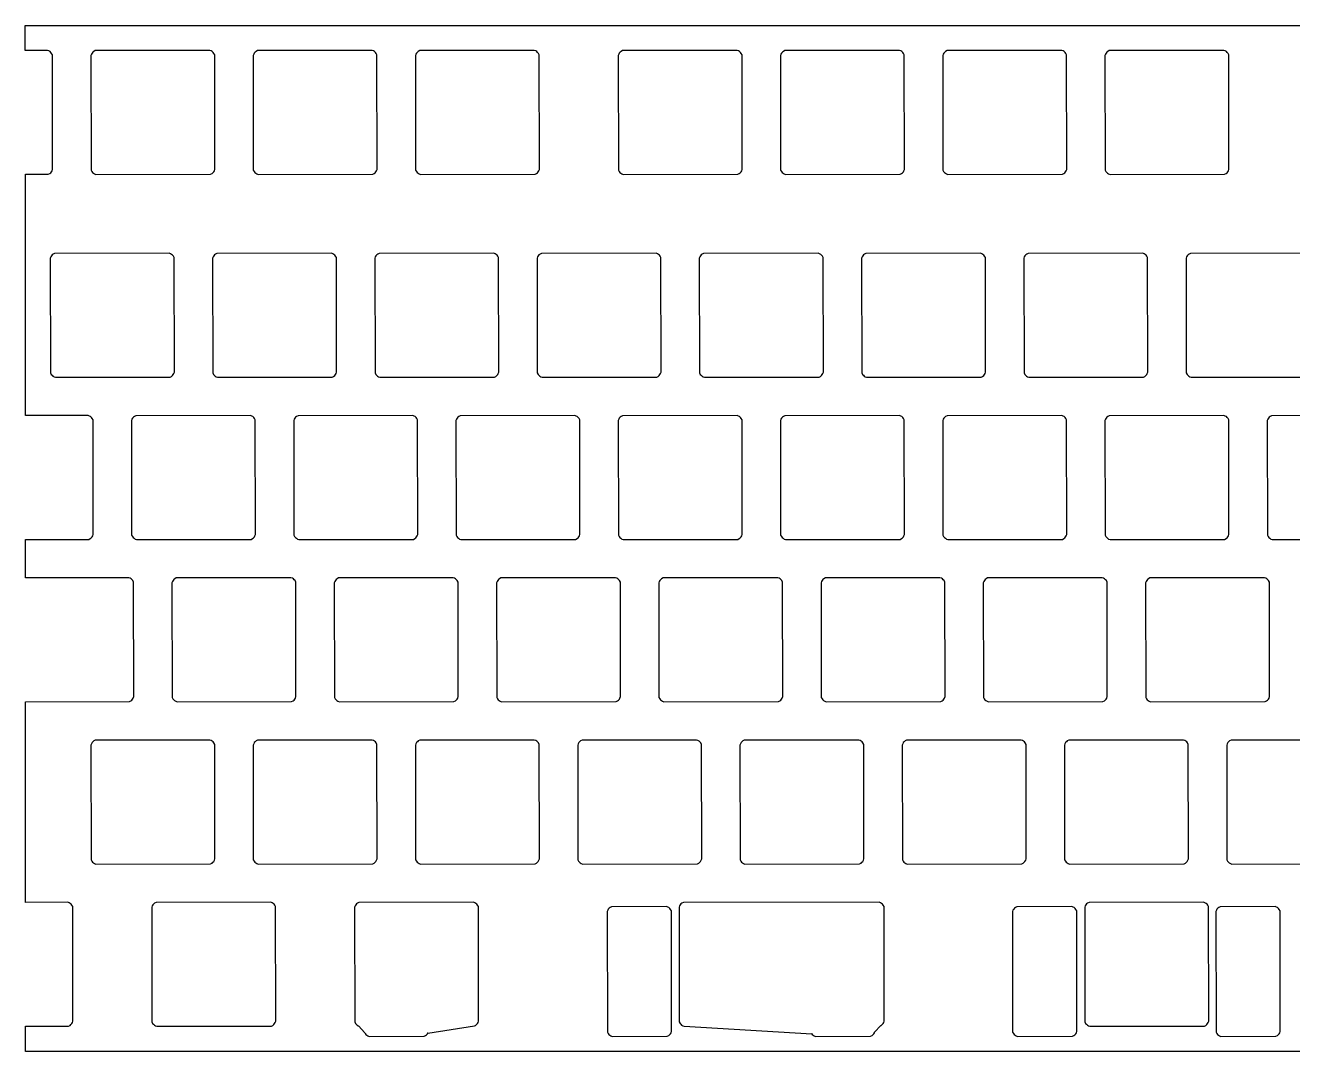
# Model space of a CAD drawing. Header units: millimetres. Extents: x -121 to 159, y -60 to 60.
# Drawn here: x -120.8 to 28, y -60.2 to 60.2 of the extents above; entities that cross this region are included whole.
import ezdxf

# ---------------------------------------------------------------- set-up
doc = ezdxf.new("R2010")
doc.units = ezdxf.units.MM

msp = doc.modelspace()

# ---------------------------------------------------------------- linework, layer by layer
for p, q in [((-120.84, 57.3), (-120.84, 60.25)), ((-120.84, 60.25), (127.46, 60.25)), ((-118.23, 57.31), (-120.84, 57.3)), ((-118.07, 57.25), (-118.23, 57.31)), ((-117.94, 57.17), (-118.07, 57.25)), ((-117.84, 57.08), (-117.94, 57.17)), ((-117.75, 56.96), (-117.84, 57.08)), ((-117.66, 56.8), (-117.75, 56.96)), ((-117.63, 43.34), (-117.66, 56.8)), ((-113.08, 56.87), (-113.14, 56.71)), ((-113.14, 56.71), (-113.12, 43.25)), ((-113.01, 56.99), (-113.08, 56.87)), ((-112.91, 57.1), (-113.01, 56.99)), ((-112.8, 57.19), (-112.91, 57.1)), ((-112.63, 57.28), (-112.8, 57.19)), ((-99.18, 57.31), (-112.63, 57.28)), ((-99.02, 57.25), (-99.18, 57.31)), ((-98.89, 57.17), (-99.02, 57.25)), ((-98.78, 57.08), (-98.89, 57.17)), ((-98.69, 56.96), (-98.78, 57.08)), ((-98.6, 56.8), (-98.69, 56.96)), ((-98.58, 43.34), (-98.6, 56.8)), ((-94.03, 56.87), (-94.09, 56.71)), ((-94.09, 56.71), (-94.07, 43.25)), ((-93.96, 56.99), (-94.03, 56.87)), ((-93.86, 57.1), (-93.96, 56.99)), ((-93.75, 57.19), (-93.86, 57.1)), ((-93.58, 57.28), (-93.75, 57.19)), ((-80.13, 57.31), (-93.58, 57.28)), ((-79.97, 57.25), (-80.13, 57.31)), ((-79.84, 57.17), (-79.97, 57.25)), ((-79.73, 57.08), (-79.84, 57.17)), ((-79.64, 56.96), (-79.73, 57.08)), ((-79.55, 56.8), (-79.64, 56.96)), ((-79.53, 43.34), (-79.55, 56.8)), ((-74.98, 56.87), (-75.04, 56.71)), ((-75.04, 56.71), (-75.02, 43.25)), ((-74.91, 56.99), (-74.98, 56.87)), ((-74.81, 57.1), (-74.91, 56.99)), ((-74.7, 57.19), (-74.81, 57.1)), ((-74.53, 57.28), (-74.7, 57.19)), ((-61.08, 57.31), (-74.53, 57.28)), ((-60.92, 57.25), (-61.08, 57.31)), ((-60.79, 57.17), (-60.92, 57.25)), ((-60.69, 57.08), (-60.79, 57.17)), ((-60.6, 56.96), (-60.69, 57.08)), ((-60.51, 56.8), (-60.6, 56.96)), ((-60.48, 43.34), (-60.51, 56.8)), ((-51.17, 56.87), (-51.23, 56.71)), ((-51.23, 56.71), (-51.21, 43.25)), ((-51.1, 56.99), (-51.17, 56.87)), ((-51, 57.1), (-51.1, 56.99)), ((-50.89, 57.19), (-51, 57.1)), ((-50.72, 57.28), (-50.89, 57.19)), ((-37.26, 57.31), (-50.72, 57.28)), ((-37.1, 57.25), (-37.26, 57.31)), ((-36.98, 57.17), (-37.1, 57.25)), ((-36.87, 57.08), (-36.98, 57.17)), ((-36.78, 56.96), (-36.87, 57.08)), ((-36.69, 56.8), (-36.78, 56.96)), ((-36.67, 43.34), (-36.69, 56.8)), ((-32.12, 56.87), (-32.18, 56.71)), ((-32.18, 56.71), (-32.16, 43.25)), ((-32.05, 56.99), (-32.12, 56.87)), ((-31.95, 57.1), (-32.05, 56.99)), ((-31.84, 57.19), (-31.95, 57.1)), ((-31.67, 57.28), (-31.84, 57.19)), ((-18.21, 57.31), (-31.67, 57.28)), ((-18.05, 57.25), (-18.21, 57.31)), ((-17.93, 57.17), (-18.05, 57.25)), ((-17.82, 57.08), (-17.93, 57.17)), ((-17.73, 56.96), (-17.82, 57.08)), ((-17.64, 56.8), (-17.73, 56.96)), ((-17.62, 43.34), (-17.64, 56.8)), ((-13.07, 56.87), (-13.13, 56.71)), ((-13.13, 56.71), (-13.11, 43.25)), ((-13, 56.99), (-13.07, 56.87)), ((-12.9, 57.1), (-13, 56.99)), ((-12.79, 57.19), (-12.9, 57.1)), ((-12.62, 57.28), (-12.79, 57.19)), ((0.84, 57.31), (-12.62, 57.28)), ((1, 57.25), (0.84, 57.31)), ((1.12, 57.17), (1, 57.25)), ((1.23, 57.08), (1.12, 57.17)), ((1.32, 56.96), (1.23, 57.08)), ((1.41, 56.8), (1.32, 56.96)), ((1.43, 43.34), (1.41, 56.8)), ((5.98, 56.87), (5.92, 56.71)), ((5.92, 56.71), (5.94, 43.25)), ((6.05, 56.99), (5.98, 56.87)), ((6.15, 57.1), (6.05, 56.99)), ((6.26, 57.19), (6.15, 57.1)), ((6.43, 57.28), (6.26, 57.19)), ((19.89, 57.31), (6.43, 57.28)), ((20.05, 57.25), (19.89, 57.31)), ((20.17, 57.17), (20.05, 57.25)), ((20.28, 57.08), (20.17, 57.17)), ((20.37, 56.96), (20.28, 57.08)), ((20.46, 56.8), (20.37, 56.96)), ((20.48, 43.34), (20.46, 56.8)), ((-117.77, 43.06), (-117.69, 43.18)), ((-117.69, 43.18), (-117.63, 43.34)), ((-113.12, 43.25), (-113.03, 43.09)), ((-98.72, 43.06), (-98.64, 43.18)), ((-98.64, 43.18), (-98.58, 43.34)), ((-94.07, 43.25), (-93.98, 43.09)), ((-79.67, 43.06), (-79.59, 43.18)), ((-79.59, 43.18), (-79.53, 43.34)), ((-75.02, 43.25), (-74.93, 43.09)), ((-60.62, 43.06), (-60.54, 43.18)), ((-60.54, 43.18), (-60.48, 43.34)), ((-51.21, 43.25), (-51.12, 43.09)), ((-36.8, 43.06), (-36.73, 43.18)), ((-36.73, 43.18), (-36.67, 43.34)), ((-32.16, 43.25), (-32.07, 43.09)), ((-17.75, 43.06), (-17.68, 43.18)), ((-17.68, 43.18), (-17.62, 43.34)), ((-13.11, 43.25), (-13.02, 43.09)), ((1.3, 43.06), (1.37, 43.18)), ((1.37, 43.18), (1.43, 43.34)), ((5.94, 43.25), (6.03, 43.09)), ((20.35, 43.06), (20.42, 43.18)), ((20.42, 43.18), (20.48, 43.34)), ((-120.83, 42.76), (-118.14, 42.77)), ((-120.83, 14.43), (-120.83, 42.76)), ((-118.14, 42.77), (-117.97, 42.86)), ((-117.97, 42.86), (-117.86, 42.95)), ((-117.86, 42.95), (-117.77, 43.06)), ((-113.03, 43.09), (-112.94, 42.97)), ((-112.94, 42.97), (-112.83, 42.88)), ((-112.83, 42.88), (-112.71, 42.81)), ((-112.71, 42.81), (-112.55, 42.74)), ((-112.55, 42.74), (-99.09, 42.77)), ((-99.09, 42.77), (-98.92, 42.86)), ((-98.92, 42.86), (-98.81, 42.95)), ((-98.81, 42.95), (-98.72, 43.06)), ((-93.98, 43.09), (-93.89, 42.97)), ((-93.89, 42.97), (-93.78, 42.88)), ((-93.78, 42.88), (-93.66, 42.81)), ((-93.66, 42.81), (-93.5, 42.74)), ((-93.5, 42.74), (-80.04, 42.77)), ((-80.04, 42.77), (-79.87, 42.86)), ((-79.87, 42.86), (-79.76, 42.95)), ((-79.76, 42.95), (-79.67, 43.06)), ((-74.93, 43.09), (-74.84, 42.97)), ((-74.84, 42.97), (-74.73, 42.88)), ((-74.73, 42.88), (-74.61, 42.81)), ((-74.61, 42.81), (-74.45, 42.74)), ((-74.45, 42.74), (-60.99, 42.77)), ((-60.99, 42.77), (-60.82, 42.86)), ((-60.82, 42.86), (-60.71, 42.95)), ((-60.71, 42.95), (-60.62, 43.06)), ((-51.12, 43.09), (-51.03, 42.97)), ((-51.03, 42.97), (-50.92, 42.88)), ((-50.92, 42.88), (-50.8, 42.81)), ((-50.8, 42.81), (-50.64, 42.74)), ((-50.64, 42.74), (-37.18, 42.77)), ((-37.18, 42.77), (-37.01, 42.86)), ((-37.01, 42.86), (-36.9, 42.95)), ((-36.9, 42.95), (-36.8, 43.06)), ((-32.07, 43.09), (-31.98, 42.97)), ((-31.98, 42.97), (-31.87, 42.88)), ((-31.87, 42.88), (-31.75, 42.81)), ((-31.75, 42.81), (-31.59, 42.74)), ((-31.59, 42.74), (-18.13, 42.77)), ((-18.13, 42.77), (-17.96, 42.86)), ((-17.96, 42.86), (-17.85, 42.95)), ((-17.85, 42.95), (-17.75, 43.06)), ((-13.02, 43.09), (-12.93, 42.97)), ((-12.93, 42.97), (-12.82, 42.88)), ((-12.82, 42.88), (-12.7, 42.81)), ((-12.7, 42.81), (-12.54, 42.74)), ((-12.54, 42.74), (0.92, 42.77)), ((0.92, 42.77), (1.09, 42.86)), ((1.09, 42.86), (1.2, 42.95)), ((1.2, 42.95), (1.3, 43.06)), ((6.03, 43.09), (6.12, 42.97)), ((6.12, 42.97), (6.23, 42.88)), ((6.23, 42.88), (6.35, 42.81)), ((6.35, 42.81), (6.51, 42.74)), ((6.51, 42.74), (19.97, 42.77)), ((19.97, 42.77), (20.14, 42.86)), ((20.14, 42.86), (20.25, 42.95)), ((20.25, 42.95), (20.35, 43.06)), ((-117.85, 33.06), (-117.91, 32.9)), ((-117.91, 32.9), (-117.88, 19.44)), ((-117.77, 33.18), (-117.85, 33.06)), ((-117.68, 33.29), (-117.77, 33.18)), ((-117.56, 33.38), (-117.68, 33.29)), ((-117.4, 33.47), (-117.56, 33.38)), ((-103.94, 33.49), (-117.4, 33.47)), ((-103.78, 33.43), (-103.94, 33.49)), ((-103.66, 33.36), (-103.78, 33.43)), ((-103.55, 33.26), (-103.66, 33.36)), ((-103.46, 33.15), (-103.55, 33.26)), ((-103.37, 32.98), (-103.46, 33.15)), ((-103.34, 19.53), (-103.37, 32.98)), ((-98.8, 33.06), (-98.86, 32.9)), ((-98.86, 32.9), (-98.83, 19.44)), ((-98.72, 33.18), (-98.8, 33.06)), ((-98.63, 33.29), (-98.72, 33.18)), ((-98.51, 33.38), (-98.63, 33.29)), ((-98.35, 33.47), (-98.51, 33.38)), ((-84.89, 33.49), (-98.35, 33.47)), ((-84.73, 33.43), (-84.89, 33.49)), ((-84.61, 33.36), (-84.73, 33.43)), ((-84.5, 33.26), (-84.61, 33.36)), ((-84.41, 33.15), (-84.5, 33.26)), ((-84.32, 32.98), (-84.41, 33.15)), ((-84.29, 19.53), (-84.32, 32.98)), ((-79.75, 33.06), (-79.81, 32.9)), ((-79.81, 32.9), (-79.78, 19.44)), ((-79.67, 33.18), (-79.75, 33.06)), ((-79.58, 33.29), (-79.67, 33.18)), ((-79.46, 33.38), (-79.58, 33.29)), ((-79.3, 33.47), (-79.46, 33.38)), ((-65.84, 33.49), (-79.3, 33.47)), ((-65.68, 33.43), (-65.84, 33.49)), ((-65.56, 33.36), (-65.68, 33.43)), ((-65.45, 33.26), (-65.56, 33.36)), ((-65.36, 33.15), (-65.45, 33.26)), ((-65.27, 32.98), (-65.36, 33.15)), ((-65.24, 19.53), (-65.27, 32.98)), ((-60.7, 33.06), (-60.76, 32.9)), ((-60.76, 32.9), (-60.73, 19.44)), ((-60.62, 33.18), (-60.7, 33.06)), ((-60.53, 33.29), (-60.62, 33.18)), ((-60.41, 33.38), (-60.53, 33.29)), ((-60.25, 33.47), (-60.41, 33.38)), ((-46.79, 33.49), (-60.25, 33.47)), ((-46.63, 33.43), (-46.79, 33.49)), ((-46.51, 33.36), (-46.63, 33.43)), ((-46.4, 33.26), (-46.51, 33.36)), ((-46.31, 33.15), (-46.4, 33.26)), ((-46.22, 32.98), (-46.31, 33.15)), ((-46.19, 19.53), (-46.22, 32.98)), ((-41.65, 33.06), (-41.71, 32.9)), ((-41.71, 32.9), (-41.68, 19.44)), ((-41.57, 33.18), (-41.65, 33.06)), ((-41.48, 33.29), (-41.57, 33.18)), ((-41.36, 33.38), (-41.48, 33.29)), ((-41.2, 33.47), (-41.36, 33.38)), ((-27.74, 33.49), (-41.2, 33.47)), ((-27.58, 33.43), (-27.74, 33.49)), ((-27.46, 33.36), (-27.58, 33.43)), ((-27.35, 33.26), (-27.46, 33.36)), ((-27.26, 33.15), (-27.35, 33.26)), ((-27.17, 32.98), (-27.26, 33.15)), ((-27.14, 19.53), (-27.17, 32.98)), ((-22.6, 33.06), (-22.66, 32.9)), ((-22.66, 32.9), (-22.63, 19.44)), ((-22.52, 33.18), (-22.6, 33.06)), ((-22.43, 33.29), (-22.52, 33.18)), ((-22.31, 33.38), (-22.43, 33.29)), ((-22.15, 33.47), (-22.31, 33.38)), ((-8.69, 33.49), (-22.15, 33.47)), ((-8.53, 33.43), (-8.69, 33.49)), ((-8.41, 33.36), (-8.53, 33.43)), ((-8.3, 33.26), (-8.41, 33.36)), ((-8.21, 33.15), (-8.3, 33.26)), ((-8.12, 32.98), (-8.21, 33.15)), ((-8.09, 19.53), (-8.12, 32.98)), ((-3.55, 33.06), (-3.61, 32.9)), ((-3.61, 32.9), (-3.58, 19.44)), ((-3.47, 33.18), (-3.55, 33.06)), ((-3.38, 33.29), (-3.47, 33.18)), ((-3.26, 33.38), (-3.38, 33.29)), ((-3.1, 33.47), (-3.26, 33.38)), ((10.36, 33.49), (-3.1, 33.47)), ((10.52, 33.43), (10.36, 33.49)), ((10.64, 33.36), (10.52, 33.43)), ((10.75, 33.26), (10.64, 33.36)), ((10.84, 33.15), (10.75, 33.26)), ((10.93, 32.98), (10.84, 33.15)), ((10.96, 19.53), (10.93, 32.98)), ((15.5, 33.06), (15.44, 32.9)), ((15.44, 32.9), (15.47, 19.44)), ((15.58, 33.18), (15.5, 33.06)), ((15.67, 33.29), (15.58, 33.18)), ((15.79, 33.38), (15.67, 33.29)), ((15.95, 33.47), (15.79, 33.38)), ((29.41, 33.49), (15.95, 33.47)), ((-117.88, 19.44), (-117.79, 19.27)), ((-103.48, 19.24), (-103.41, 19.37)), ((-103.41, 19.37), (-103.34, 19.53)), ((-98.83, 19.44), (-98.74, 19.27)), ((-84.43, 19.24), (-84.36, 19.37)), ((-84.36, 19.37), (-84.29, 19.53)), ((-79.78, 19.44), (-79.69, 19.27)), ((-65.38, 19.24), (-65.31, 19.37)), ((-65.31, 19.37), (-65.24, 19.53)), ((-60.73, 19.44), (-60.64, 19.27)), ((-46.33, 19.24), (-46.26, 19.37)), ((-46.26, 19.37), (-46.19, 19.53)), ((-41.68, 19.44), (-41.59, 19.27)), ((-27.28, 19.24), (-27.21, 19.37)), ((-27.21, 19.37), (-27.14, 19.53)), ((-22.63, 19.44), (-22.54, 19.27)), ((-8.23, 19.24), (-8.16, 19.37)), ((-8.16, 19.37), (-8.09, 19.53)), ((-3.58, 19.44), (-3.49, 19.27)), ((10.82, 19.24), (10.89, 19.37)), ((10.89, 19.37), (10.96, 19.53)), ((15.47, 19.44), (15.56, 19.27)), ((-117.79, 19.27), (-117.7, 19.16)), ((-117.7, 19.16), (-117.59, 19.07)), ((-117.59, 19.07), (-117.47, 18.99)), ((-117.47, 18.99), (-117.31, 18.93)), ((-117.31, 18.93), (-103.85, 18.95)), ((-103.85, 18.95), (-103.69, 19.04)), ((-103.69, 19.04), (-103.57, 19.13)), ((-103.57, 19.13), (-103.48, 19.24)), ((-98.74, 19.27), (-98.65, 19.16)), ((-98.65, 19.16), (-98.54, 19.07)), ((-98.54, 19.07), (-98.42, 18.99)), ((-98.42, 18.99), (-98.26, 18.93)), ((-98.26, 18.93), (-84.8, 18.95)), ((-84.8, 18.95), (-84.64, 19.04)), ((-84.64, 19.04), (-84.52, 19.13)), ((-84.52, 19.13), (-84.43, 19.24)), ((-79.69, 19.27), (-79.6, 19.16)), ((-79.6, 19.16), (-79.49, 19.07)), ((-79.49, 19.07), (-79.37, 18.99)), ((-79.37, 18.99), (-79.21, 18.93)), ((-79.21, 18.93), (-65.75, 18.95)), ((-65.75, 18.95), (-65.59, 19.04)), ((-65.59, 19.04), (-65.47, 19.13)), ((-65.47, 19.13), (-65.38, 19.24)), ((-60.64, 19.27), (-60.55, 19.16)), ((-60.55, 19.16), (-60.44, 19.07)), ((-60.44, 19.07), (-60.32, 18.99)), ((-60.32, 18.99), (-60.16, 18.93)), ((-60.16, 18.93), (-46.7, 18.95)), ((-46.7, 18.95), (-46.54, 19.04)), ((-46.54, 19.04), (-46.42, 19.13)), ((-46.42, 19.13), (-46.33, 19.24)), ((-41.59, 19.27), (-41.5, 19.16)), ((-41.5, 19.16), (-41.39, 19.07)), ((-41.39, 19.07), (-41.27, 18.99)), ((-41.27, 18.99), (-41.11, 18.93)), ((-41.11, 18.93), (-27.65, 18.95)), ((-27.65, 18.95), (-27.49, 19.04)), ((-27.49, 19.04), (-27.37, 19.13)), ((-27.37, 19.13), (-27.28, 19.24)), ((-22.54, 19.27), (-22.45, 19.16)), ((-22.45, 19.16), (-22.34, 19.07)), ((-22.34, 19.07), (-22.22, 18.99)), ((-22.22, 18.99), (-22.06, 18.93)), ((-22.06, 18.93), (-8.6, 18.95)), ((-8.6, 18.95), (-8.44, 19.04)), ((-8.44, 19.04), (-8.32, 19.13)), ((-8.32, 19.13), (-8.23, 19.24)), ((-3.49, 19.27), (-3.4, 19.16)), ((-3.4, 19.16), (-3.29, 19.07)), ((-3.29, 19.07), (-3.17, 18.99)), ((-3.17, 18.99), (-3.01, 18.93)), ((-3.01, 18.93), (10.45, 18.95)), ((10.45, 18.95), (10.61, 19.04)), ((10.61, 19.04), (10.73, 19.13)), ((10.73, 19.13), (10.82, 19.24)), ((15.56, 19.27), (15.65, 19.16)), ((15.65, 19.16), (15.76, 19.07)), ((15.76, 19.07), (15.88, 18.99)), ((15.88, 18.99), (16.04, 18.93)), ((16.04, 18.93), (29.5, 18.95)), ((-113.46, 14.44), (-120.83, 14.43)), ((-113.3, 14.38), (-113.46, 14.44)), ((-113.18, 14.31), (-113.3, 14.38)), ((-113.07, 14.21), (-113.18, 14.31)), ((-112.98, 14.1), (-113.07, 14.21)), ((-112.89, 13.93), (-112.98, 14.1)), ((-112.87, 0.48), (-112.89, 13.93)), ((-108.32, 14.01), (-108.38, 13.85)), ((-108.38, 13.85), (-108.36, 0.39)), ((-108.25, 14.13), (-108.32, 14.01)), ((-108.15, 14.24), (-108.25, 14.13)), ((-108.04, 14.33), (-108.15, 14.24)), ((-107.87, 14.42), (-108.04, 14.33)), ((-94.41, 14.44), (-107.87, 14.42)), ((-94.25, 14.38), (-94.41, 14.44)), ((-94.13, 14.31), (-94.25, 14.38)), ((-94.02, 14.21), (-94.13, 14.31)), ((-93.93, 14.1), (-94.02, 14.21)), ((-93.84, 13.93), (-93.93, 14.1)), ((-93.82, 0.48), (-93.84, 13.93)), ((-89.27, 14.01), (-89.33, 13.85)), ((-89.33, 13.85), (-89.31, 0.39)), ((-89.2, 14.13), (-89.27, 14.01)), ((-89.1, 14.24), (-89.2, 14.13)), ((-88.99, 14.33), (-89.1, 14.24)), ((-88.82, 14.42), (-88.99, 14.33)), ((-75.36, 14.44), (-88.82, 14.42)), ((-75.2, 14.38), (-75.36, 14.44)), ((-75.08, 14.31), (-75.2, 14.38)), ((-74.97, 14.21), (-75.08, 14.31)), ((-74.88, 14.1), (-74.97, 14.21)), ((-74.79, 13.93), (-74.88, 14.1)), ((-74.77, 0.48), (-74.79, 13.93)), ((-70.22, 14.01), (-70.28, 13.85)), ((-70.28, 13.85), (-70.26, 0.39)), ((-70.15, 14.13), (-70.22, 14.01)), ((-70.05, 14.24), (-70.15, 14.13)), ((-69.94, 14.33), (-70.05, 14.24)), ((-69.77, 14.42), (-69.94, 14.33)), ((-56.31, 14.44), (-69.77, 14.42)), ((-56.15, 14.38), (-56.31, 14.44)), ((-56.03, 14.31), (-56.15, 14.38)), ((-55.92, 14.21), (-56.03, 14.31)), ((-55.83, 14.1), (-55.92, 14.21)), ((-55.74, 13.93), (-55.83, 14.1)), ((-55.72, 0.48), (-55.74, 13.93)), ((-51.17, 14.01), (-51.23, 13.85)), ((-51.23, 13.85), (-51.21, 0.39)), ((-51.1, 14.13), (-51.17, 14.01)), ((-51, 14.24), (-51.1, 14.13)), ((-50.89, 14.33), (-51, 14.24)), ((-50.72, 14.42), (-50.89, 14.33)), ((-37.26, 14.44), (-50.72, 14.42)), ((-37.1, 14.38), (-37.26, 14.44)), ((-36.98, 14.31), (-37.1, 14.38)), ((-36.87, 14.21), (-36.98, 14.31)), ((-36.78, 14.1), (-36.87, 14.21)), ((-36.69, 13.93), (-36.78, 14.1)), ((-36.67, 0.48), (-36.69, 13.93)), ((-32.12, 14.01), (-32.18, 13.85)), ((-32.18, 13.85), (-32.16, 0.39)), ((-32.05, 14.13), (-32.12, 14.01)), ((-31.95, 14.24), (-32.05, 14.13)), ((-31.84, 14.33), (-31.95, 14.24)), ((-31.67, 14.42), (-31.84, 14.33)), ((-18.21, 14.44), (-31.67, 14.42)), ((-18.05, 14.38), (-18.21, 14.44)), ((-17.93, 14.31), (-18.05, 14.38)), ((-17.82, 14.21), (-17.93, 14.31)), ((-17.73, 14.1), (-17.82, 14.21)), ((-17.64, 13.93), (-17.73, 14.1)), ((-17.62, 0.48), (-17.64, 13.93)), ((-13.07, 14.01), (-13.13, 13.85)), ((-13.13, 13.85), (-13.11, 0.39)), ((-13, 14.13), (-13.07, 14.01)), ((-12.9, 14.24), (-13, 14.13)), ((-12.79, 14.33), (-12.9, 14.24)), ((-12.62, 14.42), (-12.79, 14.33)), ((0.84, 14.44), (-12.62, 14.42)), ((1, 14.38), (0.84, 14.44)), ((1.12, 14.31), (1, 14.38)), ((1.23, 14.21), (1.12, 14.31)), ((1.32, 14.1), (1.23, 14.21)), ((1.41, 13.93), (1.32, 14.1)), ((1.43, 0.48), (1.41, 13.93)), ((5.98, 14.01), (5.92, 13.85)), ((5.92, 13.85), (5.94, 0.39)), ((6.05, 14.13), (5.98, 14.01)), ((6.15, 14.24), (6.05, 14.13)), ((6.26, 14.33), (6.15, 14.24)), ((6.43, 14.42), (6.26, 14.33)), ((19.89, 14.44), (6.43, 14.42)), ((20.05, 14.38), (19.89, 14.44)), ((20.17, 14.31), (20.05, 14.38)), ((20.28, 14.21), (20.17, 14.31)), ((20.37, 14.1), (20.28, 14.21)), ((20.46, 13.93), (20.37, 14.1)), ((20.48, 0.48), (20.46, 13.93)), ((25.03, 14.01), (24.97, 13.85)), ((24.97, 13.85), (24.99, 0.39)), ((25.1, 14.13), (25.03, 14.01)), ((25.2, 14.24), (25.1, 14.13)), ((25.31, 14.33), (25.2, 14.24)), ((25.48, 14.42), (25.31, 14.33)), ((38.94, 14.44), (25.48, 14.42)), ((-113.21, -0.01), (-113.1, 0.08)), ((-113.1, 0.08), (-113, 0.19)), ((-113, 0.19), (-112.93, 0.32)), ((-112.93, 0.32), (-112.87, 0.48)), ((-108.36, 0.39), (-108.27, 0.22)), ((-108.27, 0.22), (-108.18, 0.11)), ((-108.18, 0.11), (-108.07, 0.02)), ((-108.07, 0.02), (-107.95, -0.06)), ((-94.16, -0.01), (-94.05, 0.08)), ((-94.05, 0.08), (-93.95, 0.19)), ((-93.95, 0.19), (-93.88, 0.32)), ((-93.88, 0.32), (-93.82, 0.48)), ((-89.31, 0.39), (-89.22, 0.22)), ((-89.22, 0.22), (-89.13, 0.11)), ((-89.13, 0.11), (-89.02, 0.02)), ((-89.02, 0.02), (-88.9, -0.06)), ((-75.11, -0.01), (-75, 0.08)), ((-75, 0.08), (-74.9, 0.19)), ((-74.9, 0.19), (-74.83, 0.32)), ((-74.83, 0.32), (-74.77, 0.48)), ((-70.26, 0.39), (-70.17, 0.22)), ((-70.17, 0.22), (-70.08, 0.11)), ((-70.08, 0.11), (-69.97, 0.02)), ((-69.97, 0.02), (-69.85, -0.06)), ((-56.06, -0.01), (-55.95, 0.08)), ((-55.95, 0.08), (-55.85, 0.19)), ((-55.85, 0.19), (-55.78, 0.32)), ((-55.78, 0.32), (-55.72, 0.48)), ((-51.21, 0.39), (-51.12, 0.22)), ((-51.12, 0.22), (-51.03, 0.11)), ((-51.03, 0.11), (-50.92, 0.02)), ((-50.92, 0.02), (-50.8, -0.06)), ((-37.01, -0.01), (-36.9, 0.08)), ((-36.9, 0.08), (-36.8, 0.19)), ((-36.8, 0.19), (-36.73, 0.32)), ((-36.73, 0.32), (-36.67, 0.48)), ((-32.16, 0.39), (-32.07, 0.22)), ((-32.07, 0.22), (-31.98, 0.11)), ((-31.98, 0.11), (-31.87, 0.02)), ((-31.87, 0.02), (-31.75, -0.06)), ((-17.96, -0.01), (-17.85, 0.08)), ((-17.85, 0.08), (-17.75, 0.19)), ((-17.75, 0.19), (-17.68, 0.32)), ((-17.68, 0.32), (-17.62, 0.48)), ((-13.11, 0.39), (-13.02, 0.22)), ((-13.02, 0.22), (-12.93, 0.11)), ((-12.93, 0.11), (-12.82, 0.02)), ((-12.82, 0.02), (-12.7, -0.06)), ((1.09, -0.01), (1.2, 0.08)), ((1.2, 0.08), (1.3, 0.19)), ((1.3, 0.19), (1.37, 0.32)), ((1.37, 0.32), (1.43, 0.48)), ((5.94, 0.39), (6.03, 0.22)), ((6.03, 0.22), (6.12, 0.11)), ((6.12, 0.11), (6.23, 0.02)), ((6.23, 0.02), (6.35, -0.06)), ((20.14, -0.01), (20.25, 0.08)), ((20.25, 0.08), (20.35, 0.19)), ((20.35, 0.19), (20.42, 0.32)), ((20.42, 0.32), (20.48, 0.48)), ((24.99, 0.39), (25.08, 0.22)), ((25.08, 0.22), (25.17, 0.11)), ((25.17, 0.11), (25.28, 0.02)), ((25.28, 0.02), (25.4, -0.06)), ((-120.83, -0.11), (-113.38, -0.1)), ((-120.83, -4.63), (-120.83, -0.11)), ((-113.38, -0.1), (-113.21, -0.01)), ((-107.95, -0.06), (-107.79, -0.12)), ((-107.79, -0.12), (-94.33, -0.1)), ((-94.33, -0.1), (-94.16, -0.01)), ((-88.9, -0.06), (-88.74, -0.12)), ((-88.74, -0.12), (-75.28, -0.1)), ((-75.28, -0.1), (-75.11, -0.01)), ((-69.85, -0.06), (-69.69, -0.12)), ((-69.69, -0.12), (-56.23, -0.1)), ((-56.23, -0.1), (-56.06, -0.01)), ((-50.8, -0.06), (-50.64, -0.12)), ((-50.64, -0.12), (-37.18, -0.1)), ((-37.18, -0.1), (-37.01, -0.01)), ((-31.75, -0.06), (-31.59, -0.12)), ((-31.59, -0.12), (-18.13, -0.1)), ((-18.13, -0.1), (-17.96, -0.01)), ((-12.7, -0.06), (-12.54, -0.12)), ((-12.54, -0.12), (0.92, -0.1)), ((0.92, -0.1), (1.09, -0.01)), ((6.35, -0.06), (6.51, -0.12)), ((6.51, -0.12), (19.97, -0.1)), ((19.97, -0.1), (20.14, -0.01)), ((25.4, -0.06), (25.56, -0.12)), ((25.56, -0.12), (39.02, -0.1)), ((-108.7, -4.61), (-120.83, -4.63)), ((-108.54, -4.67), (-108.7, -4.61)), ((-108.42, -4.74), (-108.54, -4.67)), ((-108.31, -4.84), (-108.42, -4.74)), ((-108.22, -4.95), (-108.31, -4.84)), ((-108.13, -5.12), (-108.22, -4.95)), ((-108.11, -18.57), (-108.13, -5.12)), ((-103.56, -5.04), (-103.62, -5.2)), ((-103.62, -5.2), (-103.6, -18.66)), ((-103.48, -4.92), (-103.56, -5.04)), ((-103.39, -4.81), (-103.48, -4.92)), ((-103.28, -4.72), (-103.39, -4.81)), ((-103.11, -4.63), (-103.28, -4.72)), ((-89.65, -4.61), (-103.11, -4.63)), ((-89.49, -4.67), (-89.65, -4.61)), ((-89.37, -4.74), (-89.49, -4.67)), ((-89.26, -4.84), (-89.37, -4.74)), ((-89.17, -4.95), (-89.26, -4.84)), ((-89.08, -5.12), (-89.17, -4.95)), ((-89.06, -18.57), (-89.08, -5.12)), ((-84.51, -5.04), (-84.57, -5.2)), ((-84.57, -5.2), (-84.55, -18.66)), ((-84.43, -4.92), (-84.51, -5.04)), ((-84.34, -4.81), (-84.43, -4.92)), ((-84.23, -4.72), (-84.34, -4.81)), ((-84.06, -4.63), (-84.23, -4.72)), ((-70.6, -4.61), (-84.06, -4.63)), ((-70.44, -4.67), (-70.6, -4.61)), ((-70.32, -4.74), (-70.44, -4.67)), ((-70.21, -4.84), (-70.32, -4.74)), ((-70.12, -4.95), (-70.21, -4.84)), ((-70.03, -5.12), (-70.12, -4.95)), ((-70.01, -18.57), (-70.03, -5.12)), ((-65.46, -5.04), (-65.52, -5.2)), ((-65.52, -5.2), (-65.5, -18.66)), ((-65.38, -4.92), (-65.46, -5.04)), ((-65.29, -4.81), (-65.38, -4.92)), ((-65.18, -4.72), (-65.29, -4.81)), ((-65.01, -4.63), (-65.18, -4.72)), ((-51.55, -4.61), (-65.01, -4.63)), ((-51.39, -4.67), (-51.55, -4.61)), ((-51.27, -4.74), (-51.39, -4.67)), ((-51.16, -4.84), (-51.27, -4.74)), ((-51.07, -4.95), (-51.16, -4.84)), ((-50.98, -5.12), (-51.07, -4.95)), ((-50.96, -18.57), (-50.98, -5.12)), ((-46.41, -5.04), (-46.47, -5.2)), ((-46.47, -5.2), (-46.45, -18.66)), ((-46.33, -4.92), (-46.41, -5.04)), ((-46.24, -4.81), (-46.33, -4.92)), ((-46.13, -4.72), (-46.24, -4.81)), ((-45.96, -4.63), (-46.13, -4.72)), ((-32.5, -4.61), (-45.96, -4.63)), ((-32.34, -4.67), (-32.5, -4.61)), ((-32.22, -4.74), (-32.34, -4.67)), ((-32.11, -4.84), (-32.22, -4.74)), ((-32.02, -4.95), (-32.11, -4.84)), ((-31.93, -5.12), (-32.02, -4.95)), ((-31.91, -18.57), (-31.93, -5.12)), ((-27.36, -5.04), (-27.42, -5.2)), ((-27.42, -5.2), (-27.4, -18.66)), ((-27.28, -4.92), (-27.36, -5.04)), ((-27.19, -4.81), (-27.28, -4.92)), ((-27.08, -4.72), (-27.19, -4.81)), ((-26.91, -4.63), (-27.08, -4.72)), ((-13.45, -4.61), (-26.91, -4.63)), ((-13.29, -4.67), (-13.45, -4.61)), ((-13.17, -4.74), (-13.29, -4.67)), ((-13.06, -4.84), (-13.17, -4.74)), ((-12.97, -4.95), (-13.06, -4.84)), ((-12.88, -5.12), (-12.97, -4.95)), ((-12.86, -18.57), (-12.88, -5.12)), ((-8.31, -5.04), (-8.37, -5.2)), ((-8.37, -5.2), (-8.35, -18.66)), ((-8.23, -4.92), (-8.31, -5.04)), ((-8.14, -4.81), (-8.23, -4.92)), ((-8.03, -4.72), (-8.14, -4.81)), ((-7.86, -4.63), (-8.03, -4.72)), ((5.6, -4.61), (-7.86, -4.63)), ((5.76, -4.67), (5.6, -4.61)), ((5.88, -4.74), (5.76, -4.67)), ((5.99, -4.84), (5.88, -4.74)), ((6.08, -4.95), (5.99, -4.84)), ((6.17, -5.12), (6.08, -4.95)), ((6.19, -18.57), (6.17, -5.12)), ((10.74, -5.04), (10.68, -5.2)), ((10.68, -5.2), (10.7, -18.66)), ((10.82, -4.92), (10.74, -5.04)), ((10.91, -4.81), (10.82, -4.92)), ((11.02, -4.72), (10.91, -4.81)), ((11.19, -4.63), (11.02, -4.72)), ((24.65, -4.61), (11.19, -4.63)), ((24.81, -4.67), (24.65, -4.61)), ((24.93, -4.74), (24.81, -4.67)), ((25.04, -4.84), (24.93, -4.74)), ((25.13, -4.95), (25.04, -4.84)), ((25.22, -5.12), (25.13, -4.95)), ((25.24, -18.57), (25.22, -5.12)), ((-120.83, -19.17), (-108.62, -19.15)), ((-120.82, -42.72), (-120.83, -19.17)), ((-108.62, -19.15), (-108.45, -19.06)), ((-108.45, -19.06), (-108.34, -18.97)), ((-108.34, -18.97), (-108.24, -18.86)), ((-108.24, -18.86), (-108.17, -18.73)), ((-108.17, -18.73), (-108.11, -18.57)), ((-103.6, -18.66), (-103.51, -18.83)), ((-103.51, -18.83), (-103.42, -18.94)), ((-103.42, -18.94), (-103.31, -19.03)), ((-103.31, -19.03), (-103.18, -19.11)), ((-103.18, -19.11), (-103.02, -19.17)), ((-103.02, -19.17), (-89.57, -19.15)), ((-89.57, -19.15), (-89.4, -19.06)), ((-89.4, -19.06), (-89.29, -18.97)), ((-89.29, -18.97), (-89.19, -18.86)), ((-89.19, -18.86), (-89.12, -18.73)), ((-89.12, -18.73), (-89.06, -18.57)), ((-84.55, -18.66), (-84.45, -18.83)), ((-84.45, -18.83), (-84.36, -18.94)), ((-84.36, -18.94), (-84.26, -19.03)), ((-84.26, -19.03), (-84.13, -19.11)), ((-84.13, -19.11), (-83.97, -19.17)), ((-83.97, -19.17), (-70.52, -19.15)), ((-70.52, -19.15), (-70.35, -19.06)), ((-70.35, -19.06), (-70.24, -18.97)), ((-70.24, -18.97), (-70.14, -18.86)), ((-70.14, -18.86), (-70.07, -18.73)), ((-70.07, -18.73), (-70.01, -18.57)), ((-65.5, -18.66), (-65.4, -18.83)), ((-65.4, -18.83), (-65.31, -18.94)), ((-65.31, -18.94), (-65.21, -19.03)), ((-65.21, -19.03), (-65.08, -19.11)), ((-65.08, -19.11), (-64.92, -19.17)), ((-64.92, -19.17), (-51.47, -19.15)), ((-51.47, -19.15), (-51.3, -19.06)), ((-51.3, -19.06), (-51.19, -18.97)), ((-51.19, -18.97), (-51.09, -18.86)), ((-51.09, -18.86), (-51.02, -18.73)), ((-51.02, -18.73), (-50.96, -18.57)), ((-46.45, -18.66), (-46.36, -18.83)), ((-46.36, -18.83), (-46.27, -18.94)), ((-46.27, -18.94), (-46.16, -19.03)), ((-46.16, -19.03), (-46.03, -19.11)), ((-46.03, -19.11), (-45.87, -19.17)), ((-45.87, -19.17), (-32.42, -19.15)), ((-32.42, -19.15), (-32.25, -19.06)), ((-32.25, -19.06), (-32.14, -18.97)), ((-32.14, -18.97), (-32.04, -18.86)), ((-32.04, -18.86), (-31.97, -18.73)), ((-31.97, -18.73), (-31.91, -18.57)), ((-27.4, -18.66), (-27.3, -18.83)), ((-27.3, -18.83), (-27.21, -18.94)), ((-27.21, -18.94), (-27.11, -19.03)), ((-27.11, -19.03), (-26.98, -19.11)), ((-26.98, -19.11), (-26.82, -19.17)), ((-26.82, -19.17), (-13.37, -19.15)), ((-13.37, -19.15), (-13.2, -19.06)), ((-13.2, -19.06), (-13.09, -18.97)), ((-13.09, -18.97), (-12.99, -18.86)), ((-12.99, -18.86), (-12.92, -18.73)), ((-12.92, -18.73), (-12.86, -18.57)), ((-8.35, -18.66), (-8.26, -18.83)), ((-8.26, -18.83), (-8.17, -18.94)), ((-8.17, -18.94), (-8.06, -19.03)), ((-8.06, -19.03), (-7.93, -19.11)), ((-7.93, -19.11), (-7.77, -19.17)), ((-7.77, -19.17), (5.68, -19.15)), ((5.68, -19.15), (5.85, -19.06)), ((5.85, -19.06), (5.96, -18.97)), ((5.96, -18.97), (6.06, -18.86)), ((6.06, -18.86), (6.13, -18.73)), ((6.13, -18.73), (6.19, -18.57)), ((10.7, -18.66), (10.8, -18.83)), ((10.8, -18.83), (10.89, -18.94)), ((10.89, -18.94), (10.99, -19.03)), ((10.99, -19.03), (11.12, -19.11)), ((11.12, -19.11), (11.28, -19.17)), ((11.28, -19.17), (24.73, -19.15)), ((24.73, -19.15), (24.9, -19.06)), ((24.9, -19.06), (25.01, -18.97)), ((25.01, -18.97), (25.11, -18.86)), ((25.11, -18.86), (25.18, -18.73)), ((25.18, -18.73), (25.24, -18.57)), ((-112.8, -23.77), (-112.91, -23.86)), ((-112.63, -23.68), (-112.8, -23.77)), ((-99.18, -23.66), (-112.63, -23.68)), ((-99.02, -23.72), (-99.18, -23.66)), ((-98.89, -23.79), (-99.02, -23.72)), ((-98.78, -23.89), (-98.89, -23.79)), ((-93.75, -23.77), (-93.86, -23.86)), ((-93.58, -23.68), (-93.75, -23.77)), ((-80.13, -23.66), (-93.58, -23.68)), ((-79.97, -23.72), (-80.13, -23.66)), ((-79.84, -23.79), (-79.97, -23.72)), ((-79.73, -23.89), (-79.84, -23.79)), ((-74.7, -23.77), (-74.81, -23.86)), ((-74.53, -23.68), (-74.7, -23.77)), ((-61.08, -23.66), (-74.53, -23.68)), ((-60.92, -23.72), (-61.08, -23.66)), ((-60.79, -23.79), (-60.92, -23.72)), ((-60.69, -23.89), (-60.79, -23.79)), ((-55.65, -23.77), (-55.76, -23.86)), ((-55.48, -23.68), (-55.65, -23.77)), ((-42.03, -23.66), (-55.48, -23.68)), ((-41.87, -23.72), (-42.03, -23.66)), ((-41.74, -23.79), (-41.87, -23.72)), ((-41.63, -23.89), (-41.74, -23.79)), ((-36.6, -23.77), (-36.71, -23.86)), ((-36.43, -23.68), (-36.6, -23.77)), ((-22.98, -23.66), (-36.43, -23.68)), ((-22.82, -23.72), (-22.98, -23.66)), ((-22.69, -23.79), (-22.82, -23.72)), ((-22.58, -23.89), (-22.69, -23.79)), ((-17.55, -23.77), (-17.66, -23.86)), ((-17.38, -23.68), (-17.55, -23.77)), ((-3.93, -23.66), (-17.38, -23.68)), ((-3.77, -23.72), (-3.93, -23.66)), ((-3.64, -23.79), (-3.77, -23.72)), ((-3.53, -23.89), (-3.64, -23.79)), ((1.5, -23.77), (1.39, -23.86)), ((1.67, -23.68), (1.5, -23.77)), ((15.12, -23.66), (1.67, -23.68)), ((15.28, -23.72), (15.12, -23.66)), ((15.41, -23.79), (15.28, -23.72)), ((15.52, -23.89), (15.41, -23.79)), ((20.55, -23.77), (20.44, -23.86)), ((20.72, -23.68), (20.55, -23.77)), ((34.17, -23.66), (20.72, -23.68)), ((-113.08, -24.09), (-113.14, -24.25)), ((-113.14, -24.25), (-113.12, -37.71)), ((-113.01, -23.97), (-113.08, -24.09)), ((-112.91, -23.86), (-113.01, -23.97)), ((-98.69, -24), (-98.78, -23.89)), ((-98.6, -24.17), (-98.69, -24)), ((-98.58, -37.62), (-98.6, -24.17)), ((-94.03, -24.09), (-94.09, -24.25)), ((-94.09, -24.25), (-94.07, -37.71)), ((-93.96, -23.97), (-94.03, -24.09)), ((-93.86, -23.86), (-93.96, -23.97)), ((-79.64, -24), (-79.73, -23.89)), ((-79.55, -24.17), (-79.64, -24)), ((-79.53, -37.62), (-79.55, -24.17)), ((-74.98, -24.09), (-75.04, -24.25)), ((-75.04, -24.25), (-75.02, -37.71)), ((-74.91, -23.97), (-74.98, -24.09)), ((-74.81, -23.86), (-74.91, -23.97)), ((-60.6, -24), (-60.69, -23.89)), ((-60.51, -24.17), (-60.6, -24)), ((-60.48, -37.62), (-60.51, -24.17)), ((-55.93, -24.09), (-55.99, -24.25)), ((-55.99, -24.25), (-55.97, -37.71)), ((-55.86, -23.97), (-55.93, -24.09)), ((-55.76, -23.86), (-55.86, -23.97)), ((-41.54, -24), (-41.63, -23.89)), ((-41.45, -24.17), (-41.54, -24)), ((-41.43, -37.62), (-41.45, -24.17)), ((-36.88, -24.09), (-36.94, -24.25)), ((-36.94, -24.25), (-36.92, -37.71)), ((-36.81, -23.97), (-36.88, -24.09)), ((-36.71, -23.86), (-36.81, -23.97)), ((-22.49, -24), (-22.58, -23.89)), ((-22.4, -24.17), (-22.49, -24)), ((-22.38, -37.62), (-22.4, -24.17)), ((-17.83, -24.09), (-17.89, -24.25)), ((-17.89, -24.25), (-17.87, -37.71)), ((-17.76, -23.97), (-17.83, -24.09)), ((-17.66, -23.86), (-17.76, -23.97)), ((-3.44, -24), (-3.53, -23.89)), ((-3.35, -24.17), (-3.44, -24)), ((-3.33, -37.62), (-3.35, -24.17)), ((1.22, -24.09), (1.16, -24.25)), ((1.16, -24.25), (1.18, -37.71)), ((1.29, -23.97), (1.22, -24.09)), ((1.39, -23.86), (1.29, -23.97)), ((15.61, -24), (15.52, -23.89)), ((15.7, -24.17), (15.61, -24)), ((15.72, -37.62), (15.7, -24.17)), ((20.27, -24.09), (20.21, -24.25)), ((20.21, -24.25), (20.23, -37.71)), ((20.34, -23.97), (20.27, -24.09)), ((20.44, -23.86), (20.34, -23.97)), ((-113.12, -37.71), (-113.03, -37.88)), ((-113.03, -37.88), (-112.94, -37.99)), ((-112.94, -37.99), (-112.83, -38.08)), ((-112.83, -38.08), (-112.71, -38.16)), ((-112.71, -38.16), (-112.55, -38.22)), ((-112.55, -38.22), (-99.09, -38.2)), ((-99.09, -38.2), (-98.92, -38.11)), ((-98.92, -38.11), (-98.81, -38.02)), ((-98.81, -38.02), (-98.72, -37.91)), ((-98.72, -37.91), (-98.64, -37.78)), ((-98.64, -37.78), (-98.58, -37.62)), ((-94.07, -37.71), (-93.98, -37.88)), ((-93.98, -37.88), (-93.89, -37.99)), ((-93.89, -37.99), (-93.78, -38.08)), ((-93.78, -38.08), (-93.66, -38.16)), ((-93.66, -38.16), (-93.5, -38.22)), ((-93.5, -38.22), (-80.04, -38.2)), ((-80.04, -38.2), (-79.87, -38.11)), ((-79.87, -38.11), (-79.76, -38.02)), ((-79.76, -38.02), (-79.67, -37.91)), ((-79.67, -37.91), (-79.59, -37.78)), ((-79.59, -37.78), (-79.53, -37.62)), ((-75.02, -37.71), (-74.93, -37.88)), ((-74.93, -37.88), (-74.84, -37.99)), ((-74.84, -37.99), (-74.73, -38.08)), ((-74.73, -38.08), (-74.61, -38.16)), ((-74.61, -38.16), (-74.45, -38.22)), ((-74.45, -38.22), (-60.99, -38.2)), ((-60.99, -38.2), (-60.82, -38.11)), ((-60.82, -38.11), (-60.71, -38.02)), ((-60.71, -38.02), (-60.62, -37.91)), ((-60.62, -37.91), (-60.54, -37.78)), ((-60.54, -37.78), (-60.48, -37.62)), ((-55.97, -37.71), (-55.88, -37.88)), ((-55.88, -37.88), (-55.79, -37.99)), ((-55.79, -37.99), (-55.68, -38.08)), ((-55.68, -38.08), (-55.56, -38.16)), ((-55.56, -38.16), (-55.4, -38.22)), ((-55.4, -38.22), (-41.94, -38.2)), ((-41.94, -38.2), (-41.77, -38.11)), ((-41.77, -38.11), (-41.66, -38.02)), ((-41.66, -38.02), (-41.57, -37.91)), ((-41.57, -37.91), (-41.49, -37.78)), ((-41.49, -37.78), (-41.43, -37.62)), ((-36.92, -37.71), (-36.83, -37.88)), ((-36.83, -37.88), (-36.74, -37.99)), ((-36.74, -37.99), (-36.63, -38.08)), ((-36.63, -38.08), (-36.51, -38.16)), ((-36.51, -38.16), (-36.35, -38.22)), ((-36.35, -38.22), (-22.89, -38.2)), ((-22.89, -38.2), (-22.72, -38.11)), ((-22.72, -38.11), (-22.61, -38.02)), ((-22.61, -38.02), (-22.52, -37.91)), ((-22.52, -37.91), (-22.44, -37.78)), ((-22.44, -37.78), (-22.38, -37.62)), ((-17.87, -37.71), (-17.78, -37.88)), ((-17.78, -37.88), (-17.69, -37.99)), ((-17.69, -37.99), (-17.58, -38.08)), ((-17.58, -38.08), (-17.46, -38.16)), ((-17.46, -38.16), (-17.3, -38.22)), ((-17.3, -38.22), (-3.84, -38.2)), ((-3.84, -38.2), (-3.67, -38.11)), ((-3.67, -38.11), (-3.56, -38.02)), ((-3.56, -38.02), (-3.47, -37.91)), ((-3.47, -37.91), (-3.39, -37.78)), ((-3.39, -37.78), (-3.33, -37.62)), ((1.18, -37.71), (1.27, -37.88)), ((1.27, -37.88), (1.36, -37.99)), ((1.36, -37.99), (1.47, -38.08)), ((1.47, -38.08), (1.59, -38.16)), ((1.59, -38.16), (1.75, -38.22)), ((1.75, -38.22), (15.21, -38.2)), ((15.21, -38.2), (15.38, -38.11)), ((15.38, -38.11), (15.49, -38.02)), ((15.49, -38.02), (15.58, -37.91)), ((15.58, -37.91), (15.66, -37.78)), ((15.66, -37.78), (15.72, -37.62)), ((20.23, -37.71), (20.32, -37.88)), ((20.32, -37.88), (20.41, -37.99)), ((20.41, -37.99), (20.52, -38.08)), ((20.52, -38.08), (20.64, -38.16)), ((20.64, -38.16), (20.8, -38.22)), ((20.8, -38.22), (34.26, -38.2)), ((-115.85, -42.71), (-120.82, -42.72)), ((-115.69, -42.77), (-115.85, -42.71)), ((-115.56, -42.84), (-115.69, -42.77)), ((-115.45, -42.94), (-115.56, -42.84)), ((-115.36, -43.05), (-115.45, -42.94)), ((-115.27, -43.22), (-115.36, -43.05)), ((-105.94, -43.14), (-106, -43.3)), ((-105.87, -43.02), (-105.94, -43.14)), ((-105.77, -42.91), (-105.87, -43.02)), ((-105.66, -42.82), (-105.77, -42.91)), ((-105.49, -42.73), (-105.66, -42.82)), ((-92.03, -42.71), (-105.49, -42.73)), ((-91.87, -42.77), (-92.03, -42.71)), ((-91.75, -42.84), (-91.87, -42.77)), ((-91.64, -42.94), (-91.75, -42.84)), ((-91.55, -43.05), (-91.64, -42.94)), ((-91.46, -43.22), (-91.55, -43.05)), ((-82.13, -43.14), (-82.19, -43.3)), ((-82.05, -43.02), (-82.13, -43.14)), ((-81.96, -42.91), (-82.05, -43.02)), ((-81.85, -42.82), (-81.96, -42.91)), ((-81.68, -42.73), (-81.85, -42.82)), ((-68.22, -42.71), (-81.68, -42.73)), ((-68.06, -42.77), (-68.22, -42.71)), ((-67.94, -42.84), (-68.06, -42.77)), ((-67.83, -42.94), (-67.94, -42.84)), ((-67.74, -43.05), (-67.83, -42.94)), ((-67.65, -43.22), (-67.74, -43.05)), ((-44.03, -43.14), (-44.09, -43.3)), ((-43.95, -43.02), (-44.03, -43.14)), ((-43.86, -42.91), (-43.95, -43.02)), ((-43.75, -42.82), (-43.86, -42.91)), ((-43.58, -42.73), (-43.75, -42.82)), ((-20.6, -42.71), (-43.58, -42.73)), ((-20.44, -42.77), (-20.6, -42.71)), ((-20.31, -42.84), (-20.44, -42.77)), ((-20.2, -42.94), (-20.31, -42.84)), ((-20.11, -43.05), (-20.2, -42.94)), ((-20.02, -43.22), (-20.11, -43.05)), ((3.6, -43.14), (3.54, -43.3)), ((3.67, -43.02), (3.6, -43.14)), ((3.77, -42.91), (3.67, -43.02)), ((3.88, -42.82), (3.77, -42.91)), ((4.05, -42.73), (3.88, -42.82)), ((17.5, -42.71), (4.05, -42.73)), ((17.66, -42.77), (17.5, -42.71)), ((17.79, -42.84), (17.66, -42.77)), ((17.9, -42.94), (17.79, -42.84)), ((17.99, -43.05), (17.9, -42.94)), ((18.08, -43.22), (17.99, -43.05)), ((-115.25, -56.67), (-115.27, -43.22)), ((-106, -43.3), (-105.98, -56.76)), ((-91.44, -56.67), (-91.46, -43.22)), ((-82.19, -43.3), (-82.16, -56.76)), ((-67.63, -56.67), (-67.65, -43.22)), ((-52.46, -43.64), (-52.52, -43.8)), ((-52.52, -43.8), (-52.5, -57.96)), ((-52.39, -43.52), (-52.46, -43.64)), ((-52.3, -43.41), (-52.39, -43.52)), ((-52.18, -43.32), (-52.3, -43.41)), ((-52.01, -43.23), (-52.18, -43.32)), ((-45.56, -43.21), (-52.01, -43.23)), ((-45.4, -43.27), (-45.56, -43.21)), ((-45.27, -43.34), (-45.4, -43.27)), ((-45.17, -43.44), (-45.27, -43.34)), ((-45.08, -43.55), (-45.17, -43.44)), ((-44.99, -43.72), (-45.08, -43.55)), ((-44.96, -57.87), (-44.99, -43.72)), ((-44.09, -43.3), (-44.06, -56.76)), ((-20, -56.67), (-20.02, -43.22)), ((-4.88, -43.64), (-4.94, -43.8)), ((-4.94, -43.8), (-4.92, -57.96)), ((-4.8, -43.52), (-4.88, -43.64)), ((-4.71, -43.41), (-4.8, -43.52)), ((-4.6, -43.32), (-4.71, -43.41)), ((-4.43, -43.23), (-4.6, -43.32)), ((2.03, -43.21), (-4.43, -43.23)), ((2.19, -43.27), (2.03, -43.21)), ((2.31, -43.34), (2.19, -43.27)), ((2.42, -43.44), (2.31, -43.34)), ((2.51, -43.55), (2.42, -43.44)), ((2.6, -43.72), (2.51, -43.55)), ((2.62, -57.87), (2.6, -43.72)), ((3.54, -43.3), (3.56, -56.76)), ((18.1, -56.67), (18.08, -43.22)), ((19, -43.64), (18.94, -43.8)), ((18.94, -43.8), (18.96, -57.96)), ((19.07, -43.52), (19, -43.64)), ((19.17, -43.41), (19.07, -43.52)), ((19.28, -43.32), (19.17, -43.41)), ((19.45, -43.23), (19.28, -43.32)), ((25.9, -43.21), (19.45, -43.23)), ((26.06, -43.27), (25.9, -43.21)), ((26.19, -43.34), (26.06, -43.27)), ((26.3, -43.44), (26.19, -43.34)), ((26.39, -43.55), (26.3, -43.44)), ((26.48, -43.72), (26.39, -43.55)), ((26.5, -57.87), (26.48, -43.72)), ((-120.82, -60.25), (-120.82, -57.25)), ((-120.82, -57.25), (-115.76, -57.25)), ((-115.76, -57.25), (-115.59, -57.16)), ((-115.59, -57.16), (-115.48, -57.07)), ((-115.48, -57.07), (-115.38, -56.96)), ((-115.38, -56.96), (-115.31, -56.83)), ((-115.31, -56.83), (-115.25, -56.67)), ((-105.98, -56.76), (-105.89, -56.93)), ((-105.89, -56.93), (-105.8, -57.04)), ((-105.8, -57.04), (-105.69, -57.13)), ((-105.69, -57.13), (-105.57, -57.21)), ((-105.57, -57.21), (-105.4, -57.27)), ((-105.4, -57.27), (-91.95, -57.25)), ((-91.95, -57.25), (-91.78, -57.16)), ((-91.78, -57.16), (-91.67, -57.07)), ((-91.67, -57.07), (-91.57, -56.96)), ((-91.57, -56.96), (-91.5, -56.83)), ((-91.5, -56.83), (-91.44, -56.67)), ((-82.16, -56.76), (-82.07, -56.93)), ((-82.07, -56.93), (-81.98, -57.04)), ((-81.98, -57.04), (-81.88, -57.13)), ((-81.88, -57.13), (-81.75, -57.21)), ((-81.75, -57.21), (-81.71, -57.22)), ((-81.71, -57.22), (-80.99, -58.05)), ((-73.58, -58.09), (-68.11, -57.23)), ((-68.11, -57.23), (-67.97, -57.16)), ((-67.97, -57.16), (-67.85, -57.07)), ((-67.85, -57.07), (-67.76, -56.96)), ((-67.76, -56.96), (-67.69, -56.83)), ((-67.69, -56.83), (-67.63, -56.67)), ((-52.5, -57.96), (-52.41, -58.13)), ((-45.02, -58.03), (-44.96, -57.87)), ((-44.06, -56.76), (-43.97, -56.93)), ((-43.97, -56.93), (-43.88, -57.04)), ((-43.88, -57.04), (-43.78, -57.13)), ((-43.78, -57.13), (-43.65, -57.21)), ((-43.65, -57.21), (-43.5, -57.26)), ((-43.5, -57.26), (-28.51, -58.17)), ((-21.15, -58.03), (-21.13, -57.98)), ((-21.13, -57.98), (-20.4, -57.19)), ((-20.4, -57.19), (-20.34, -57.16)), ((-20.34, -57.16), (-20.23, -57.07)), ((-20.23, -57.07), (-20.13, -56.96)), ((-20.13, -56.96), (-20.06, -56.83)), ((-20.06, -56.83), (-20, -56.67)), ((-4.92, -57.96), (-4.82, -58.13)), ((2.56, -58.03), (2.62, -57.87)), ((3.56, -56.76), (3.65, -56.93)), ((3.65, -56.93), (3.74, -57.04)), ((3.74, -57.04), (3.85, -57.13)), ((3.85, -57.13), (3.97, -57.21)), ((3.97, -57.21), (4.13, -57.27)), ((4.13, -57.27), (17.59, -57.25)), ((17.59, -57.25), (17.76, -57.16)), ((17.76, -57.16), (17.87, -57.07)), ((17.87, -57.07), (17.97, -56.96)), ((17.97, -56.96), (18.04, -56.83)), ((18.04, -56.83), (18.1, -56.67)), ((18.96, -57.96), (19.05, -58.13)), ((26.44, -58.03), (26.5, -57.87)), ((-80.99, -58.05), (-80.95, -58.13)), ((-80.95, -58.13), (-80.86, -58.24)), ((-80.86, -58.24), (-80.75, -58.33)), ((-80.75, -58.33), (-80.63, -58.41)), ((-80.63, -58.41), (-80.47, -58.47)), ((-80.47, -58.47), (-74.01, -58.45)), ((-74.01, -58.45), (-73.84, -58.36)), ((-73.84, -58.36), (-73.73, -58.27)), ((-73.73, -58.27), (-73.63, -58.16)), ((-73.63, -58.16), (-73.56, -58.03)), ((-73.56, -58.03), (-73.58, -58.09)), ((-52.41, -58.13), (-52.32, -58.24)), ((-52.32, -58.24), (-52.21, -58.33)), ((-52.21, -58.33), (-52.09, -58.41)), ((-52.09, -58.41), (-51.93, -58.47)), ((-51.93, -58.47), (-45.47, -58.45)), ((-45.47, -58.45), (-45.3, -58.36)), ((-45.3, -58.36), (-45.19, -58.27)), ((-45.19, -58.27), (-45.1, -58.16)), ((-45.1, -58.16), (-45.02, -58.03)), ((-28.51, -58.17), (-28.54, -58.13)), ((-28.54, -58.13), (-28.45, -58.24)), ((-28.45, -58.24), (-28.34, -58.33)), ((-28.34, -58.33), (-28.21, -58.41)), ((-28.21, -58.41), (-28.05, -58.47)), ((-28.05, -58.47), (-21.6, -58.45)), ((-21.6, -58.45), (-21.43, -58.36)), ((-21.43, -58.36), (-21.32, -58.27)), ((-21.32, -58.27), (-21.22, -58.16)), ((-21.22, -58.16), (-21.15, -58.03)), ((-4.82, -58.13), (-4.73, -58.24)), ((-4.73, -58.24), (-4.63, -58.33)), ((-4.63, -58.33), (-4.5, -58.41)), ((-4.5, -58.41), (-4.34, -58.47)), ((-4.34, -58.47), (2.11, -58.45)), ((2.11, -58.45), (2.28, -58.36)), ((2.28, -58.36), (2.39, -58.27)), ((2.39, -58.27), (2.49, -58.16)), ((2.49, -58.16), (2.56, -58.03)), ((19.05, -58.13), (19.14, -58.24)), ((19.14, -58.24), (19.25, -58.33)), ((19.25, -58.33), (19.37, -58.41)), ((19.37, -58.41), (19.53, -58.47)), ((19.53, -58.47), (25.99, -58.45)), ((25.99, -58.45), (26.16, -58.36)), ((26.16, -58.36), (26.27, -58.27)), ((26.27, -58.27), (26.37, -58.16)), ((26.37, -58.16), (26.44, -58.03)), ((122.94, -60.25), (-120.82, -60.25))]:
    msp.add_line(p, q)

doc.saveas('drawing.dxf')
